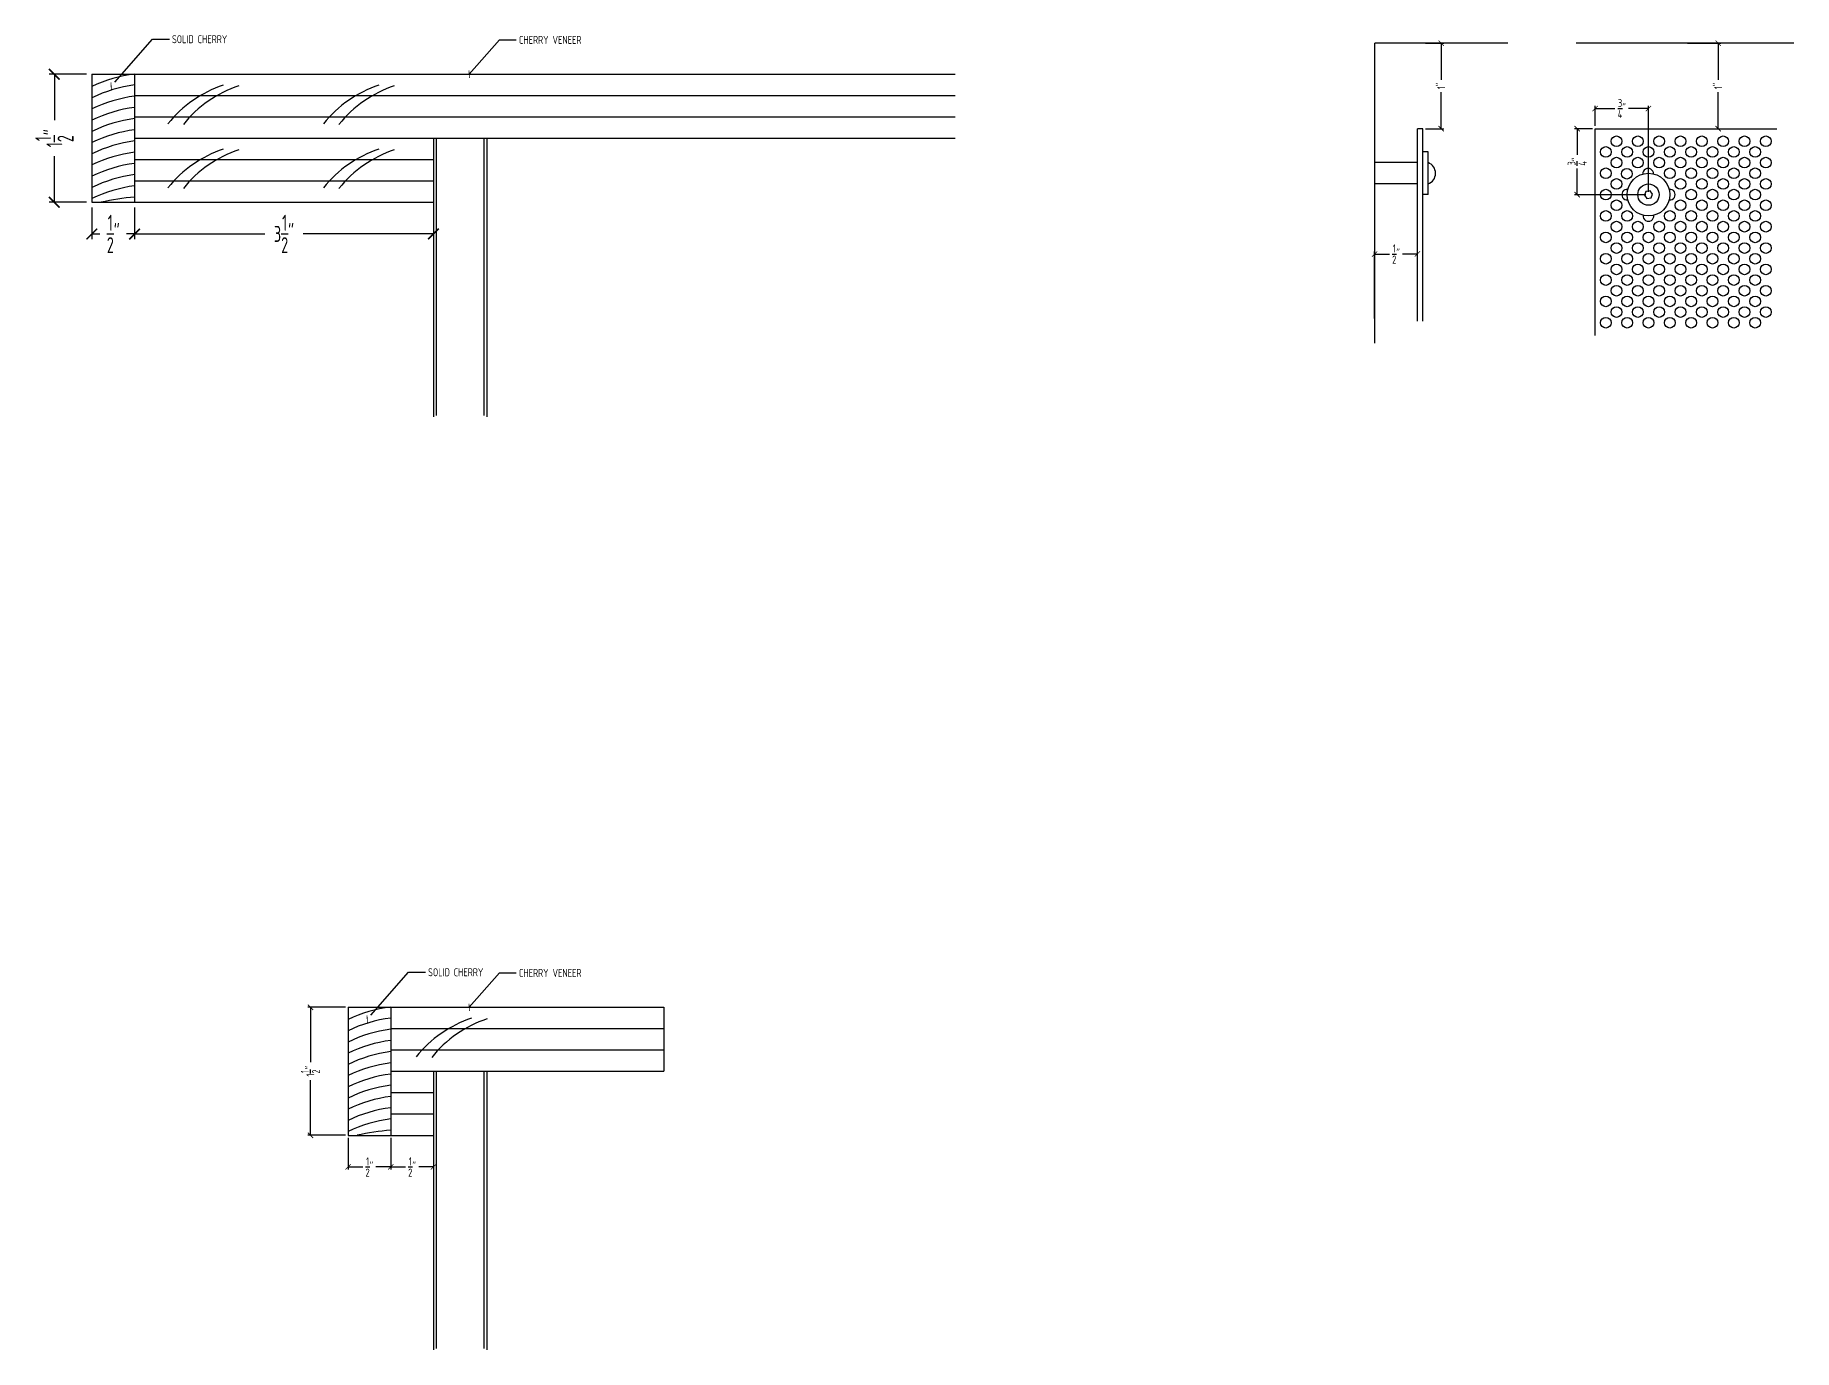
# Model space of a CAD drawing. Header units: inches. Extents: x 271316 to 275987, y 273433 to 275617.
# Drawn here: x 275690.58 to 275711.19, y 273798.08 to 273813.48 of the extents above; entities that cross this region are included whole.
import ezdxf

# ---------------------------------------------------------------- set-up
doc = ezdxf.new("R2010")
doc.units = ezdxf.units.IN
doc.header["$LTSCALE"] = 48
doc.header["$MEASUREMENT"] = 0
doc.header["$PDMODE"] = 3
for name, color, linetype in [('A-ANNO-DIM', 5, 'Continuous'), ('DET0', 1, 'Continuous'), ('DET1', 3, 'Continuous'), ('DET2', 13, 'Continuous')]:
    doc.layers.add(name, color=color, linetype=linetype)
doc.styles.add('DIM', font='archquik.shx', dxfattribs={"width": 0.75})
doc.dimstyles.new('MJH', dxfattribs={"dimscale": 48, "dimtxt": 0.046875, "dimasz": 0.03125, "dimexe": 0.015625, "dimexo": 0.015625, "dimgap": 0.015625, "dimtad": 0, "dimzin": 0, "dimdsep": 46, "dimlunit": 4, "dimtxsty": 'DIM', "dimblk": 'ARCHTICK', "dimcen": 0.09375, "dimclrd": 5, "dimclre": 5, "dimclrt": 4, "dimadec": 0, "dimazin": 0, "dimtfac": 1, "dimtmove": 2, "dimatfit": 3, "dimldrblk": 'ARCHTICK', "dimfxl": 1, "dimtolj": 1, "dimtzin": 0, "dimarcsym": 0})

# ---------------------------------------------------------------- blocks, each defined once
blk = doc.blocks.new('_ArchTick')
at = {"color": 0, "linetype": 'ByBlock', "const_width": 0.15}
blk.add_lwpolyline([(-0.5, -0.5), (0.5, 0.5)], dxfattribs=at)
blk = doc.blocks.new('*D125')
at = {"layer": 'A-ANNO-DIM', "color": 5, "lineweight": -2, "transparency": 16777216}
for p, q in [((275706.87, 273813.385), (275707.087, 273813.385)), ((275707.056, 273813.385), (275707.056, 273812.957)), ((275707.056, 273812.385), (275707.056, 273812.814)), ((275706.87, 273812.385), (275707.087, 273812.385))]:
    blk.add_line(p, q, dxfattribs=at)
at = {"layer": 'DEFPOINTS', "color": 0, "transparency": 16777216}
for p in [(275706.839, 273813.385), (275707.056, 273813.385), (275706.839, 273812.385)]:
    blk.add_point(p, dxfattribs=at)
at = {"layer": 'A-ANNO-DIM', "color": 5, "lineweight": -2, "transparency": 16777216, "xscale": 0.0625, "yscale": 0.0625, "zscale": 0.0625}
for p, rotation in [((275707.056, 273813.385), 90), ((275707.056, 273812.385), 270)]:
    blk.add_blockref('_ArchTick', p, dxfattribs=dict(at, rotation=rotation))
at = {"layer": 'A-ANNO-DIM', "color": 4, "transparency": 16777216, "insert": (275707.056, 273812.885), "char_height": 0.0938, "attachment_point": 5, "rotation": 90, "style": 'DIM'}
blk.add_mtext('\\A1;1"', dxfattribs=at)
blk = doc.blocks.new('*D126')
at = {"layer": 'A-ANNO-DIM', "color": 5, "lineweight": -2, "transparency": 16777216}
for p, q in [((275706.276, 273810.161), (275706.276, 273810.948)), ((275706.276, 273810.917), (275706.448, 273810.917)), ((275706.776, 273810.917), (275706.604, 273810.917)), ((275706.776, 273810.161), (275706.776, 273810.948))]:
    blk.add_line(p, q, dxfattribs=at)
at = {"layer": 'DEFPOINTS', "color": 0, "transparency": 16777216}
for p in [(275706.276, 273810.917), (275706.276, 273810.13), (275706.776, 273810.13)]:
    blk.add_point(p, dxfattribs=at)
at = {"layer": 'A-ANNO-DIM', "color": 5, "lineweight": -2, "transparency": 16777216, "xscale": 0.0625, "yscale": 0.0625, "zscale": 0.0625, "rotation": 180}
blk.add_blockref('_ArchTick', (275706.276, 273810.917), dxfattribs=at)
at = {"layer": 'A-ANNO-DIM', "color": 5, "lineweight": -2, "transparency": 16777216, "xscale": 0.0625, "yscale": 0.0625, "zscale": 0.0625}
blk.add_blockref('_ArchTick', (275706.776, 273810.917), dxfattribs=at)
at = {"layer": 'A-ANNO-DIM', "color": 4, "transparency": 16777216, "insert": (275706.526, 273810.917), "char_height": 0.09375, "attachment_point": 5, "style": 'DIM'}
blk.add_mtext('\\A1;{\\H1.000000x;\\S1/2;}"', dxfattribs=at)
blk = doc.blocks.new('*D127')
at = {"layer": 'A-ANNO-DIM', "color": 5, "lineweight": -2, "transparency": 16777216}
for p, q in [((275709.941, 273813.385), (275710.332, 273813.385)), ((275710.301, 273813.385), (275710.301, 273812.957)), ((275710.301, 273812.385), (275710.301, 273812.814)), ((275709.941, 273812.385), (275710.332, 273812.385))]:
    blk.add_line(p, q, dxfattribs=at)
at = {"layer": 'DEFPOINTS', "color": 0, "transparency": 16777216}
for p in [(275709.909, 273813.385), (275710.301, 273813.385), (275709.909, 273812.385)]:
    blk.add_point(p, dxfattribs=at)
at = {"layer": 'A-ANNO-DIM', "color": 5, "lineweight": -2, "transparency": 16777216, "xscale": 0.0625, "yscale": 0.0625, "zscale": 0.0625}
for p, rotation in [((275710.301, 273813.385), 90), ((275710.301, 273812.385), 270)]:
    blk.add_blockref('_ArchTick', p, dxfattribs=dict(at, rotation=rotation))
at = {"layer": 'A-ANNO-DIM', "color": 4, "transparency": 16777216, "insert": (275710.301, 273812.885), "char_height": 0.0938, "attachment_point": 5, "rotation": 90, "style": 'DIM'}
blk.add_mtext('\\A1;1"', dxfattribs=at)
blk = doc.blocks.new('*D128')
at = {"layer": 'A-ANNO-DIM', "color": 5, "lineweight": -2, "transparency": 16777216}
for p, q in [((275708.828, 273812.385), (275708.616, 273812.385)), ((275708.648, 273812.385), (275708.648, 273812.079)), ((275708.648, 273811.612), (275708.648, 273811.919)), ((275709.453, 273811.612), (275708.616, 273811.612))]:
    blk.add_line(p, q, dxfattribs=at)
at = {"layer": 'DEFPOINTS', "color": 0, "transparency": 16777216}
for p in [(275708.648, 273812.385), (275708.859, 273812.385), (275709.484, 273811.612)]:
    blk.add_point(p, dxfattribs=at)
at = {"layer": 'A-ANNO-DIM', "color": 5, "lineweight": -2, "transparency": 16777216, "xscale": 0.0625, "yscale": 0.0625, "zscale": 0.0625}
for p, rotation in [((275708.648, 273812.385), 90), ((275708.648, 273811.612), 270)]:
    blk.add_blockref('_ArchTick', p, dxfattribs=dict(at, rotation=rotation))
at = {"layer": 'A-ANNO-DIM', "color": 4, "transparency": 16777216, "insert": (275708.648, 273811.999), "char_height": 0.09375, "attachment_point": 5, "rotation": 90, "style": 'DIM'}
blk.add_mtext('\\A1;{\\H1.000000x;\\S3/4;}"', dxfattribs=at)
blk = doc.blocks.new('*D129')
at = {"layer": 'A-ANNO-DIM', "color": 5, "lineweight": -2, "transparency": 16777216}
for p, q in [((275708.859, 273812.417), (275708.859, 273812.652)), ((275708.859, 273812.621), (275709.091, 273812.621)), ((275709.484, 273812.621), (275709.251, 273812.621)), ((275709.484, 273811.644), (275709.484, 273812.652))]:
    blk.add_line(p, q, dxfattribs=at)
at = {"layer": 'DEFPOINTS', "color": 0, "transparency": 16777216}
for p in [(275708.859, 273812.621), (275708.859, 273812.385), (275709.484, 273811.612)]:
    blk.add_point(p, dxfattribs=at)
at = {"layer": 'A-ANNO-DIM', "color": 5, "lineweight": -2, "transparency": 16777216, "xscale": 0.0625, "yscale": 0.0625, "zscale": 0.0625, "rotation": 180}
blk.add_blockref('_ArchTick', (275708.859, 273812.621), dxfattribs=at)
at = {"layer": 'A-ANNO-DIM', "color": 5, "lineweight": -2, "transparency": 16777216, "xscale": 0.0625, "yscale": 0.0625, "zscale": 0.0625}
blk.add_blockref('_ArchTick', (275709.484, 273812.621), dxfattribs=at)
at = {"layer": 'A-ANNO-DIM', "color": 4, "transparency": 16777216, "insert": (275709.171, 273812.621), "char_height": 0.09375, "attachment_point": 5, "style": 'DIM'}
blk.add_mtext('\\A1;{\\H1.000000x;\\S3/4;}"', dxfattribs=at)
blk = doc.blocks.new('*D130')
at = {"layer": 'A-ANNO-DIM', "color": 5, "lineweight": -2, "transparency": 16777216}
for p, q in [((275691.249, 273811.461), (275691.249, 273811.09)), ((275691.749, 273811.461), (275691.749, 273811.09)), ((275691.249, 273811.152), (275691.343, 273811.152)), ((275691.749, 273811.152), (275691.655, 273811.152))]:
    blk.add_line(p, q, dxfattribs=at)
at = {"layer": 'DEFPOINTS', "color": 0, "transparency": 16777216}
for p in [(275691.249, 273811.523), (275691.749, 273811.523), (275691.749, 273811.152)]:
    blk.add_point(p, dxfattribs=at)
at = {"layer": 'A-ANNO-DIM', "color": 5, "lineweight": -2, "transparency": 16777216, "xscale": 0.125, "yscale": 0.125, "zscale": 0.125, "rotation": 180}
blk.add_blockref('_ArchTick', (275691.249, 273811.152), dxfattribs=at)
at = {"layer": 'A-ANNO-DIM', "color": 5, "lineweight": -2, "transparency": 16777216, "xscale": 0.125, "yscale": 0.125, "zscale": 0.125}
blk.add_blockref('_ArchTick', (275691.749, 273811.152), dxfattribs=at)
at = {"layer": 'A-ANNO-DIM', "color": 4, "transparency": 16777216, "insert": (275691.499, 273811.152), "char_height": 0.1875, "attachment_point": 5, "style": 'DIM'}
blk.add_mtext('\\A1;{\\H1.000000x;\\S1/2;}"', dxfattribs=at)
blk = doc.blocks.new('*D131')
at = {"layer": 'A-ANNO-DIM', "color": 5, "lineweight": -2, "transparency": 16777216}
for p, q in [((275691.749, 273811.461), (275691.749, 273811.09)), ((275695.249, 273811.461), (275695.249, 273811.09)), ((275691.749, 273811.152), (275693.276, 273811.152)), ((275695.249, 273811.152), (275693.722, 273811.152))]:
    blk.add_line(p, q, dxfattribs=at)
at = {"layer": 'DEFPOINTS', "color": 0, "transparency": 16777216}
for p in [(275691.749, 273811.523), (275695.249, 273811.523), (275695.249, 273811.152)]:
    blk.add_point(p, dxfattribs=at)
at = {"layer": 'A-ANNO-DIM', "color": 5, "lineweight": -2, "transparency": 16777216, "xscale": 0.125, "yscale": 0.125, "zscale": 0.125, "rotation": 180}
blk.add_blockref('_ArchTick', (275691.749, 273811.152), dxfattribs=at)
at = {"layer": 'A-ANNO-DIM', "color": 5, "lineweight": -2, "transparency": 16777216, "xscale": 0.125, "yscale": 0.125, "zscale": 0.125}
blk.add_blockref('_ArchTick', (275695.249, 273811.152), dxfattribs=at)
at = {"layer": 'A-ANNO-DIM', "color": 4, "transparency": 16777216, "insert": (275693.499, 273811.152), "char_height": 0.1875, "attachment_point": 5, "style": 'DIM'}
blk.add_mtext('\\A1;3{\\H1.000000x;\\S1/2;}"', dxfattribs=at)
blk = doc.blocks.new('*D132')
at = {"layer": 'A-ANNO-DIM', "color": 5, "lineweight": -2, "transparency": 16777216}
for p, q in [((275691.187, 273813.023), (275690.747, 273813.023)), ((275690.809, 273813.023), (275690.809, 273812.483)), ((275690.809, 273811.523), (275690.809, 273812.063)), ((275691.187, 273811.523), (275690.747, 273811.523))]:
    blk.add_line(p, q, dxfattribs=at)
at = {"layer": 'DEFPOINTS', "color": 0, "transparency": 16777216}
for p in [(275690.809, 273813.023), (275691.249, 273813.023), (275691.249, 273811.523)]:
    blk.add_point(p, dxfattribs=at)
at = {"layer": 'A-ANNO-DIM', "color": 5, "lineweight": -2, "transparency": 16777216, "xscale": 0.125, "yscale": 0.125, "zscale": 0.125}
for p, rotation in [((275690.809, 273813.023), 90), ((275690.809, 273811.523), 270)]:
    blk.add_blockref('_ArchTick', p, dxfattribs=dict(at, rotation=rotation))
at = {"layer": 'A-ANNO-DIM', "color": 4, "transparency": 16777216, "insert": (275690.809, 273812.273), "char_height": 0.1875, "attachment_point": 5, "rotation": 90, "style": 'DIM'}
blk.add_mtext('\\A1;1{\\H1.000000x;\\S1/2;}"', dxfattribs=at)
blk = doc.blocks.new('*D133')
at = {"layer": 'A-ANNO-DIM', "color": 5, "lineweight": -2, "transparency": 16777216}
for p, q in [((275694.249, 273800.562), (275694.249, 273800.191)), ((275694.749, 273800.562), (275694.749, 273800.191)), ((275694.249, 273800.222), (275694.421, 273800.222)), ((275694.749, 273800.222), (275694.577, 273800.222))]:
    blk.add_line(p, q, dxfattribs=at)
at = {"layer": 'DEFPOINTS', "color": 0, "transparency": 16777216}
for p in [(275694.249, 273800.593), (275694.749, 273800.593), (275694.749, 273800.222)]:
    blk.add_point(p, dxfattribs=at)
at = {"layer": 'A-ANNO-DIM', "color": 5, "lineweight": -2, "transparency": 16777216, "xscale": 0.0625, "yscale": 0.0625, "zscale": 0.0625, "rotation": 180}
blk.add_blockref('_ArchTick', (275694.249, 273800.222), dxfattribs=at)
at = {"layer": 'A-ANNO-DIM', "color": 5, "lineweight": -2, "transparency": 16777216, "xscale": 0.0625, "yscale": 0.0625, "zscale": 0.0625}
blk.add_blockref('_ArchTick', (275694.749, 273800.222), dxfattribs=at)
at = {"layer": 'A-ANNO-DIM', "color": 4, "transparency": 16777216, "insert": (275694.499, 273800.222), "char_height": 0.09375, "attachment_point": 5, "style": 'DIM'}
blk.add_mtext('\\A1;{\\H1.000000x;\\S1/2;}"', dxfattribs=at)
blk = doc.blocks.new('*D134')
at = {"layer": 'A-ANNO-DIM', "color": 5, "lineweight": -2, "transparency": 16777216}
for p, q in [((275694.749, 273800.562), (275694.749, 273800.191)), ((275695.249, 273800.562), (275695.249, 273800.191)), ((275694.749, 273800.222), (275694.921, 273800.222)), ((275695.249, 273800.222), (275695.077, 273800.222))]:
    blk.add_line(p, q, dxfattribs=at)
at = {"layer": 'DEFPOINTS', "color": 0, "transparency": 16777216}
for p in [(275694.749, 273800.593), (275695.249, 273800.593), (275695.249, 273800.222)]:
    blk.add_point(p, dxfattribs=at)
at = {"layer": 'A-ANNO-DIM', "color": 5, "lineweight": -2, "transparency": 16777216, "xscale": 0.0625, "yscale": 0.0625, "zscale": 0.0625, "rotation": 180}
blk.add_blockref('_ArchTick', (275694.749, 273800.222), dxfattribs=at)
at = {"layer": 'A-ANNO-DIM', "color": 5, "lineweight": -2, "transparency": 16777216, "xscale": 0.0625, "yscale": 0.0625, "zscale": 0.0625}
blk.add_blockref('_ArchTick', (275695.249, 273800.222), dxfattribs=at)
at = {"layer": 'A-ANNO-DIM', "color": 4, "transparency": 16777216, "insert": (275694.999, 273800.222), "char_height": 0.09375, "attachment_point": 5, "style": 'DIM'}
blk.add_mtext('\\A1;{\\H1.000000x;\\S1/2;}"', dxfattribs=at)
blk = doc.blocks.new('*D135')
at = {"layer": 'A-ANNO-DIM', "color": 5, "lineweight": -2, "transparency": 16777216}
for p, q in [((275694.218, 273802.093), (275693.778, 273802.093)), ((275693.809, 273802.093), (275693.809, 273801.448)), ((275693.809, 273800.593), (275693.809, 273801.238)), ((275694.218, 273800.593), (275693.778, 273800.593))]:
    blk.add_line(p, q, dxfattribs=at)
at = {"layer": 'DEFPOINTS', "color": 0, "transparency": 16777216}
for p in [(275693.809, 273802.093), (275694.249, 273802.093), (275694.249, 273800.593)]:
    blk.add_point(p, dxfattribs=at)
at = {"layer": 'A-ANNO-DIM', "color": 5, "lineweight": -2, "transparency": 16777216, "xscale": 0.0625, "yscale": 0.0625, "zscale": 0.0625}
for p, rotation in [((275693.809, 273802.093), 90), ((275693.809, 273800.593), 270)]:
    blk.add_blockref('_ArchTick', p, dxfattribs=dict(at, rotation=rotation))
at = {"layer": 'A-ANNO-DIM', "color": 4, "transparency": 16777216, "insert": (275693.809, 273801.343), "char_height": 0.09375, "attachment_point": 5, "rotation": 90, "style": 'DIM'}
blk.add_mtext('\\A1;1{\\H1.000000x;\\S1/2;}"', dxfattribs=at)

msp = doc.modelspace()

# ---------------------------------------------------------------- linework, layer by layer
at = {"layer": 'A-ANNO-DIM', "color": 5}
for p, q in [((275691.5157, 273812.9305), (275691.9589, 273813.4333)), ((275691.9589, 273813.4333), (275692.156, 273813.4333)), ((275695.6691, 273813.0231), (275696.0235, 273813.4251)), ((275696.0235, 273813.4251), (275696.2205, 273813.4251)), ((275694.5157, 273802.0002), (275694.9589, 273802.5031)), ((275694.9589, 273802.5031), (275695.156, 273802.5031)), ((275695.6691, 273802.0928), (275696.0235, 273802.4949)), ((275696.0235, 273802.4949), (275696.2205, 273802.4949))]:
    msp.add_line(p, q, dxfattribs=at)
at = {"layer": 'DET0'}
for p, q in [((275691.7491, 273812.7731), (275701.3607, 273812.7731)), ((275691.7491, 273812.5231), (275701.3607, 273812.5231)), ((275695.2491, 273812.2731), (275695.2491, 273809.0104)), ((275695.2819, 273812.2731), (275695.2819, 273809.0268)), ((275695.8412, 273812.2731), (275695.8412, 273809.0268)), ((275695.8741, 273812.2724), (275695.8741, 273809.0104)), ((275691.7491, 273812.0231), (275695.2491, 273812.0231)), ((275691.7491, 273811.7731), (275695.2491, 273811.7731)), ((275694.7491, 273801.8428), (275697.9475, 273801.8428)), ((275694.7491, 273801.5928), (275697.9475, 273801.5928)), ((275695.2491, 273801.3428), (275695.2491, 273798.0801)), ((275695.2819, 273801.3428), (275695.2819, 273798.0966)), ((275695.8412, 273801.3428), (275695.8412, 273798.0966)), ((275695.8741, 273801.3422), (275695.8741, 273798.0801)), ((275694.7491, 273801.0928), (275695.2491, 273801.0928)), ((275694.7491, 273800.8428), (275695.2491, 273800.8428))]:
    msp.add_line(p, q, dxfattribs=at)
msp.add_lwpolyline([(275709.5132, 273811.5748), (275709.531, 273811.6191), (275709.5015, 273811.6565), (275709.4544, 273811.6498), (275709.4366, 273811.6056), (275709.4661, 273811.5681)], close=True, dxfattribs=at)
for centre in [(275708.9838, 273812.1123), (275709.1088, 273812.2373), (275709.2338, 273812.1123), (275709.3588, 273812.2373), (275709.4838, 273812.1123), (275709.6088, 273812.2373), (275709.7338, 273812.1123), (275709.8588, 273812.2373), (275709.9838, 273812.1123), (275710.1088, 273812.2373), (275710.2338, 273812.1123), (275710.3588, 273812.2373), (275710.4838, 273812.1123), (275710.6088, 273812.2373), (275710.7338, 273812.1123), (275710.8588, 273812.2373), (275709.1088, 273811.9873), (275709.3588, 273811.9873), (275709.6088, 273811.9873), (275709.8588, 273811.9873), (275710.1088, 273811.9873), (275710.3588, 273811.9873), (275710.6088, 273811.9873), (275710.8588, 273811.9873), (275708.9838, 273811.8623), (275709.1088, 273811.7373), (275709.2299, 273811.8572), (275709.7338, 273811.8623), (275709.8588, 273811.7373), (275709.9838, 273811.8623), (275710.1088, 273811.7373), (275710.2338, 273811.8623), (275710.3588, 273811.7373), (275710.4838, 273811.8623), (275710.6088, 273811.7373), (275710.7338, 273811.8623), (275710.8588, 273811.7373), (275708.9838, 273811.6123), (275709.1088, 273811.4873), (275709.8588, 273811.4873), (275709.9838, 273811.6123), (275710.1088, 273811.4873), (275710.2338, 273811.6123), (275710.3588, 273811.4873), (275710.4838, 273811.6123), (275710.6088, 273811.4873), (275710.7338, 273811.6123), (275710.8588, 273811.4873), (275708.9838, 273811.3623), (275709.2338, 273811.3623), (275709.7338, 273811.3623), (275709.9838, 273811.3623), (275710.2338, 273811.3623), (275710.4838, 273811.3623), (275710.7338, 273811.3623), (275708.9838, 273811.1123), (275709.1088, 273811.2373), (275709.2338, 273811.1123), (275709.3588, 273811.2373), (275709.4838, 273811.1123), (275709.6088, 273811.2373), (275709.7338, 273811.1123), (275709.8588, 273811.2373), (275709.9838, 273811.1123), (275710.1088, 273811.2373), (275710.2338, 273811.1123), (275710.3588, 273811.2373), (275710.4838, 273811.1123), (275710.6088, 273811.2373), (275710.7338, 273811.1123), (275710.8588, 273811.2373), (275708.9838, 273810.8623), (275709.1088, 273810.9873), (275709.2338, 273810.8623), (275709.3588, 273810.9873), (275709.4838, 273810.8623), (275709.6088, 273810.9873), (275709.7338, 273810.8623), (275709.8588, 273810.9873), (275709.9838, 273810.8623), (275710.1088, 273810.9873), (275710.2338, 273810.8623), (275710.3588, 273810.9873), (275710.4838, 273810.8623), (275710.6088, 273810.9873), (275710.7338, 273810.8623), (275710.8588, 273810.9873), (275709.1088, 273810.7373), (275709.3588, 273810.7373), (275709.6088, 273810.7373), (275709.8588, 273810.7373), (275710.1088, 273810.7373), (275710.3588, 273810.7373), (275710.6088, 273810.7373), (275710.8588, 273810.7373), (275708.9838, 273810.6123), (275709.1088, 273810.4873), (275709.2338, 273810.6123), (275709.3588, 273810.4873), (275709.4838, 273810.6123), (275709.6088, 273810.4873), (275709.7338, 273810.6123), (275709.8588, 273810.4873), (275709.9838, 273810.6123), (275710.1088, 273810.4873), (275710.2338, 273810.6123), (275710.3588, 273810.4873), (275710.4838, 273810.6123), (275710.6088, 273810.4873), (275710.7338, 273810.6123), (275710.8588, 273810.4873), (275708.9838, 273810.3623), (275709.1088, 273810.2373), (275709.2338, 273810.3623), (275709.3588, 273810.2373), (275709.4838, 273810.3623), (275709.6088, 273810.2373), (275709.7338, 273810.3623), (275709.8588, 273810.2373), (275709.9838, 273810.3623), (275710.1088, 273810.2373), (275710.2338, 273810.3623), (275710.3588, 273810.2373), (275710.4838, 273810.3623), (275710.6088, 273810.2373), (275710.7338, 273810.3623), (275710.8588, 273810.2373), (275708.9838, 273810.1123), (275709.2338, 273810.1123), (275709.4838, 273810.1123), (275709.7338, 273810.1123), (275709.9838, 273810.1123), (275710.2338, 273810.1123), (275710.4838, 273810.1123), (275710.7338, 273810.1123)]:
    msp.add_circle(centre, 0.0625, dxfattribs=at)
for centre, radius, start, end in [((275691.8969, 273811.5712), 1.4594, 95.81399, 116.35407), ((275691.9637, 273811.2725), 1.6391, 97.52367, 115.84784), ((275691.9637, 273811.1412), 1.6391, 97.52367, 115.84784), ((275693.2235, 273811.5776), 1.3875, 108.28375, 141.37331), ((275693.4042, 273811.5694), 1.3875, 108.28375, 141.37331), ((275695.0464, 273811.5776), 1.3875, 108.28375, 141.37331), ((275695.227, 273811.5694), 1.3875, 108.28375, 141.37331), ((275691.9637, 273811.0099), 1.6391, 97.52367, 115.84784), ((275691.9637, 273810.8786), 1.6391, 97.52367, 115.84784), ((275691.9637, 273810.7474), 1.6391, 97.52367, 115.84784), ((275691.9637, 273810.6161), 1.6391, 97.52367, 115.84784), ((275693.2235, 273810.8276), 1.3875, 108.28375, 141.37331), ((275695.0464, 273810.8276), 1.3875, 108.28375, 141.37331), ((275691.9637, 273810.4848), 1.6391, 97.52367, 115.84784), ((275691.9637, 273810.3535), 1.6391, 97.52367, 115.84784), ((275693.4042, 273810.8194), 1.3875, 108.28375, 141.37331), ((275695.227, 273810.8194), 1.3875, 108.28375, 141.37331), ((275691.9637, 273810.2222), 1.6391, 97.52367, 115.84784), ((275709.4799, 273811.8572), 0.0625, 358.31401, 183.48216), ((275691.9637, 273810.0909), 1.6391, 97.52367, 115.84784), ((275692.0716, 273808.2382), 3.3619, 95.50531, 102.29273), ((275709.2338, 273811.6123), 0.0625, 82.81924, 277.18076), ((275709.7338, 273811.6123), 0.0625, 262.81924, 97.18076), ((275709.4838, 273811.3623), 0.0625, 172.81924, 7.18076), ((275694.8969, 273800.6409), 1.4594, 95.81399, 116.35407), ((275694.9637, 273800.3422), 1.6391, 97.52367, 115.84784), ((275696.1325, 273800.6473), 1.3875, 108.28375, 141.37331), ((275696.3131, 273800.6391), 1.3875, 108.28375, 141.37331), ((275694.9637, 273800.2109), 1.6391, 97.52367, 115.84784), ((275694.9637, 273800.0796), 1.6391, 97.52367, 115.84784), ((275694.9637, 273799.9484), 1.6391, 97.52367, 115.84784), ((275694.9637, 273799.8171), 1.6391, 97.52367, 115.84784), ((275694.9637, 273799.6858), 1.6391, 97.52367, 115.84784), ((275694.9637, 273799.5545), 1.6391, 97.52367, 115.84784), ((275694.9637, 273799.4232), 1.6391, 97.52367, 115.84784), ((275694.9637, 273799.2919), 1.6391, 97.52367, 115.84784), ((275694.9637, 273799.1607), 1.6391, 97.52367, 115.84784), ((275695.0716, 273797.308), 3.3619, 95.50531, 102.29273)]:
    msp.add_arc(centre, radius, start, end, dxfattribs=at)
at = {"layer": 'DET1'}
for p, q in [((275706.8388, 273812.3853), (275706.7763, 273812.3853)), ((275706.7763, 273810.1297), (275706.7763, 273812.3853)), ((275706.8388, 273810.1297), (275706.8388, 273812.3853)), ((275706.7763, 273811.9873), (275706.2763, 273811.9873)), ((275706.2763, 273811.7373), (275706.2763, 273811.9873)), ((275706.9013, 273812.1123), (275706.8388, 273812.1123)), ((275706.9013, 273811.6123), (275706.9013, 273812.1123)), ((275706.7763, 273811.7373), (275706.2763, 273811.7373)), ((275706.9013, 273811.6123), (275706.8388, 273811.6123))]:
    msp.add_line(p, q, dxfattribs=at)
msp.add_lwpolyline([(275708.8588, 273809.9617), (275708.8588, 273812.3853), (275710.9857, 273812.3853)], dxfattribs=at)
for radius in [0.25, 0.125]:
    msp.add_circle((275709.4838, 273811.6123), radius, dxfattribs=at)
msp.add_arc((275706.8562, 273811.8623), 0.1329, 289.84199, 70.15801, dxfattribs=at)
at = {"layer": 'DET2'}
for p, q in [((275706.2763, 273809.8735), (275706.2763, 273813.3853)), ((275707.8361, 273813.3853), (275706.2763, 273813.3853)), ((275711.1864, 273813.3853), (275708.6378, 273813.3853)), ((275691.2491, 273813.0231), (275701.3607, 273813.0231)), ((275691.2491, 273813.0231), (275691.2491, 273811.5231)), ((275691.7491, 273813.0231), (275691.7491, 273811.5231)), ((275691.7491, 273812.2731), (275701.3607, 273812.2731)), ((275691.2491, 273811.5231), (275695.2491, 273811.5231)), ((275694.2491, 273802.0928), (275697.9475, 273802.0928)), ((275694.2491, 273802.0928), (275694.2491, 273800.5928)), ((275694.7491, 273802.0928), (275694.7491, 273800.5928)), ((275697.9475, 273802.0928), (275697.9475, 273801.3428)), ((275694.7491, 273801.3428), (275697.9475, 273801.3428)), ((275694.2491, 273800.5928), (275695.2491, 273800.5928))]:
    msp.add_line(p, q, dxfattribs=at)

# ---------------------------------------------------------------- block references
at = {"layer": 'A-ANNO-DIM', "color": 5, "xscale": 0.0625, "yscale": 0.0625, "zscale": 0.0625, "rotation": 228.6127329328164}
for p in [(275695.6691, 273813.0231), (275691.4744, 273812.8836), (275695.6691, 273802.0928), (275694.4744, 273801.9533)]:
    msp.add_blockref('_ArchTick', p, dxfattribs=at)

# ---------------------------------------------------------------- texts
at = {"layer": 'A-ANNO-DIM', "color": 4, "char_height": 0.09375, "attachment_point": 1, "style": 'DIM'}
for s, insert in [('\\A1;SOLID CHERRY', (275692.1872, 273813.4802)), ('{\\Farchquik.shx;CHERRY VENEER}', (275696.2518, 273813.472)), ('\\A1;SOLID CHERRY', (275695.1872, 273802.5499)), ('{\\Farchquik.shx;CHERRY VENEER}', (275696.2518, 273802.5417))]:
    msp.add_mtext(s, dxfattribs=dict(at, insert=insert))

# ---------------------------------------------------------------- dimensions: what is measured, and where the dimension line sits
at = {"layer": 'A-ANNO-DIM'}
for base, p1, p2, override, picture, middle in [((275707.0562, 273813.3853), (275706.8388, 273812.3853), (275706.8388, 273813.3853), {"dimscale": 2}, '*D125', (275707.0562, 273812.8853)), ((275710.301, 273813.3853), (275709.9093, 273812.3853), (275709.9093, 273813.3853), {"dimscale": 2}, '*D127', (275710.301, 273812.8853)), ((275690.8093, 273813.0231), (275691.2491, 273811.5231), (275691.2491, 273813.0231), {"dimscale": 4}, '*D132', (275690.8093, 273812.2731)), ((275708.6477, 273812.3853), (275709.4838, 273811.6123), (275708.8588, 273812.3853), {"dimscale": 2}, '*D128', (275708.6477, 273811.9988)), ((275693.8093, 273802.0928), (275694.2491, 273800.5928), (275694.2491, 273802.0928), {"dimscale": 2}, '*D135', (275693.8093, 273801.3428))]:
    dim = msp.add_linear_dim(base=base, p1=p1, p2=p2, angle=90, dimstyle='MJH', override=override, dxfattribs=at)
    dim.commit()
    dim.dimension.update_dxf_attribs({"geometry": picture, "text_midpoint": middle})
for base, p1, p2, override, picture, middle in [((275708.8587877033, 273812.6209400226), (275709.4837877033, 273811.6123168583), (275708.8587877033, 273812.3852928599), {"dimscale": 2}, '*D129', (275709.1712877033, 273812.6209400226)), ((275691.7491, 273811.1521), (275691.2491, 273811.5231), (275691.7491, 273811.5231), {"dimscale": 4}, '*D130', (275691.4991, 273811.1521)), ((275695.2491, 273811.1521), (275691.7491, 273811.5231), (275695.2491, 273811.5231), {"dimscale": 4}, '*D131', (275693.4991, 273811.1521)), ((275706.2763, 273810.9171), (275706.7763, 273810.1297), (275706.2763, 273810.1297), {"dimscale": 2}, '*D126', (275706.5263, 273810.9171)), ((275694.7491, 273800.2219), (275694.2491, 273800.5928), (275694.7491, 273800.5928), {"dimscale": 2}, '*D133', (275694.4991, 273800.2219)), ((275695.2491, 273800.2219), (275694.7491, 273800.5928), (275695.2491, 273800.5928), {"dimscale": 2}, '*D134', (275694.9991, 273800.2219))]:
    dim = msp.add_linear_dim(base=base, p1=p1, p2=p2, dimstyle='MJH', override=override, dxfattribs=at)
    dim.commit()
    dim.dimension.update_dxf_attribs({"geometry": picture, "text_midpoint": middle})

doc.saveas('drawing.dxf')
